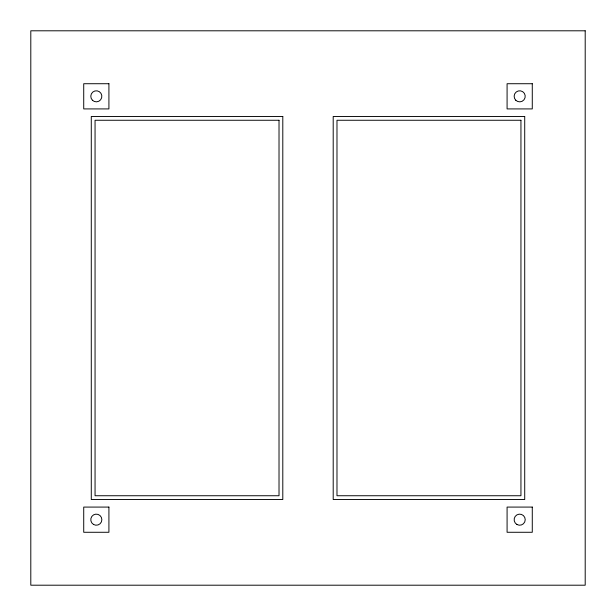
<?xml version="1.0" encoding="UTF-8"?>
<svg xmlns="http://www.w3.org/2000/svg" width="616" height="616" viewBox="0 0 616 616"><rect width="100%" height="100%" fill="white"/><g stroke="black" fill="none" stroke-linecap="round" stroke-linejoin="round"><path stroke-width="0.92" d="M585.2 30.8L30.8 30.8L30.8 585.2L585.2 585.2L585.2 30.8M108.916 83.722L83.722 83.722L83.722 108.916L108.916 108.916L108.916 83.722M532.278 83.722L507.083 83.722L507.083 108.916L532.278 108.916L532.278 83.722M282.798 116.478L91.284 116.478L91.284 499.522L282.798 499.522L282.798 116.478M524.716 116.478L333.202 116.478L333.202 499.522L524.716 499.522L524.716 116.478M279.017 120.259L95.056 120.259L95.056 495.741L279.017 495.741L279.017 120.259M520.943 120.259L336.983 120.259L336.983 495.741L520.943 495.741L520.943 120.259M108.916 507.083L83.722 507.083L83.722 532.278L108.916 532.278L108.916 507.083M532.278 507.083L507.083 507.083L507.083 532.278L532.278 532.278L532.278 507.083M515.761 100.239A5.544 5.544 0 0 0 525.032 97.752A5.544 5.544 0 0 0 518.248 90.968A5.544 5.544 0 0 0 515.761 100.239M516.909 524.478A5.544 5.544 0 0 0 525.225 519.681A5.544 5.544 0 0 0 516.909 514.876A5.544 5.544 0 0 0 516.909 524.478M93.547 524.478A5.544 5.544 0 0 0 101.863 519.681A5.544 5.544 0 0 0 93.547 514.876A5.544 5.544 0 0 0 93.547 524.478M92.408 100.231A5.536 5.536 0 0 0 101.663 97.752A5.536 5.536 0 0 0 94.887 90.976A5.536 5.536 0 0 0 92.408 100.231"/></g></svg>
